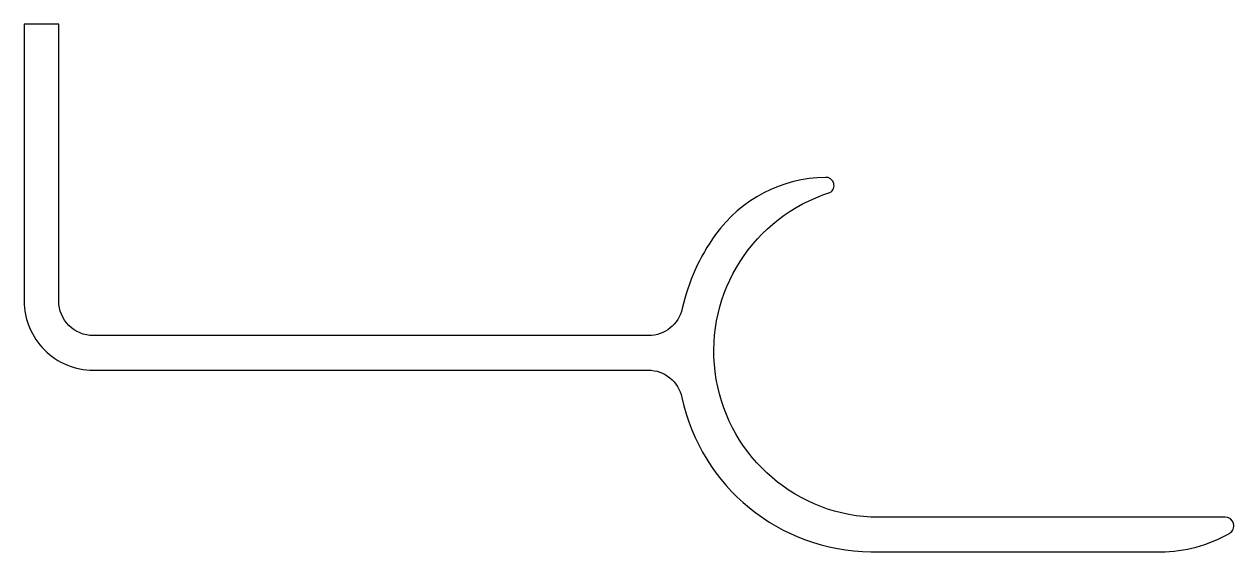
# Model space of a CAD drawing. Extents: x 2 to 72, y 250.9 to 281.4.
import ezdxf

# ---------------------------------------------------------------- set-up
doc = ezdxf.new("R2010")
doc.units = 0
doc.header["$LTSCALE"] = 15
doc.layers.get('0').update_dxf_attribs({"linetype": 'CONTINUOUS'})

msp = doc.modelspace()

# ---------------------------------------------------------------- linework, layer by layer
at = {"color": 0, "ltscale": 0.2}
msp.add_lwpolyline([(42, 269.184, 0.101095), (40.081, 264.912, -0.350935), (38.129, 263.35), (5.997, 263.35, -0.414214), (3.997, 265.35), (3.997, 281.35), (1.997, 281.35), (1.997, 265.35, 0.414214), (5.997, 261.35), (38.107, 261.35, -0.353679), (40.063, 259.769, 0.351239), (50.997, 250.85), (67.755, 250.85, 0.131326), (71.746, 251.917, 0.767837), (71.497, 252.85), (50.997, 252.85, -0.8344), (48.628, 271.617, 0.784583), (48.365, 272.498, 0.236802), (42, 269.184)], format="xyb", dxfattribs=at)

doc.saveas('drawing.dxf')
